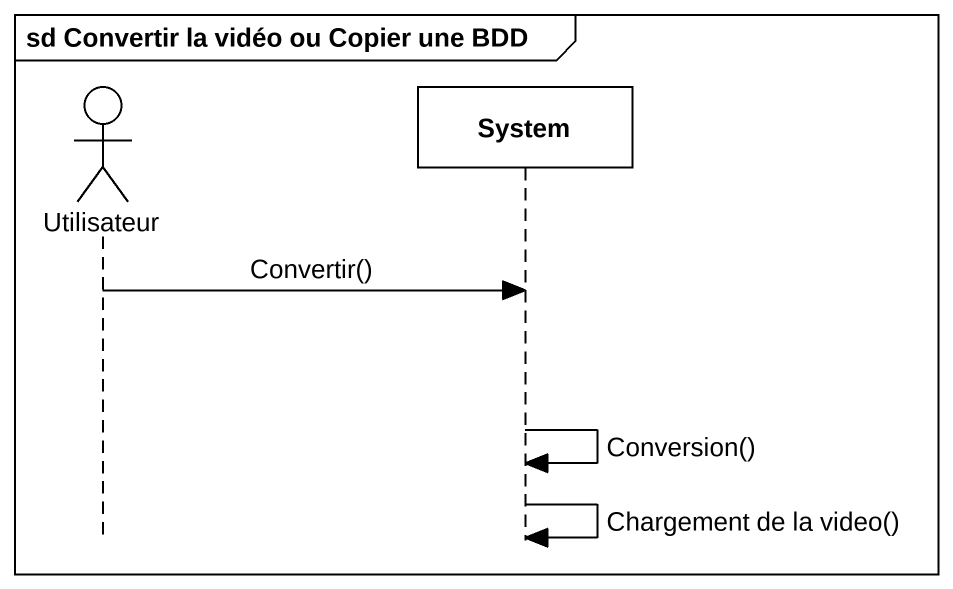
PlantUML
@startuml
mainframe sd Convertir la vidéo ou Copier une BDD
hide footbox
actor Utilisateur
participant System

Utilisateur -> System : Convertir()
System -> System : Conversion()
System -> System : Chargement de la video()
@enduml
